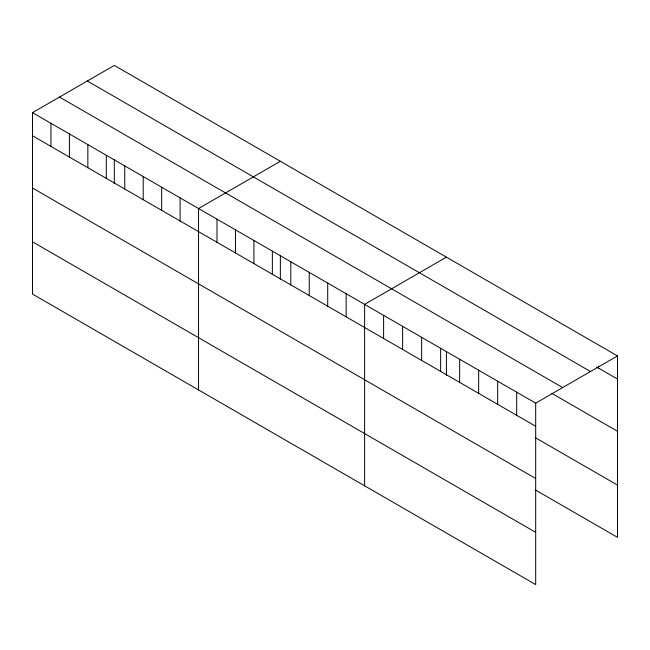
<?xml version="1.0" encoding="UTF-8"?>
<svg xmlns="http://www.w3.org/2000/svg" width="650" height="650" viewBox="0 0 650 650"><rect width="100%" height="100%" fill="white"/><g stroke="black" fill="none" stroke-linecap="round" stroke-linejoin="round"><path stroke-width="0.97" d="M32.5 112.645L535.689 403.162L535.689 584.586L32.5 294.068L32.5 112.645L114.311 65.414L617.5 355.932L617.5 537.355L535.413 489.962M280.361 161.281L198.551 208.512L198.551 389.943M446.412 257.156L364.609 304.387L364.609 485.81M535.689 403.162L617.5 355.932M596.765 367.079L617.5 379.048M87.311 80.998L590.501 371.516M59.499 97.061L562.689 387.579M551.834 393.372L617.5 431.291M32.5 135.761L535.689 426.278M535.413 437.718L617.5 485.111M32.5 188.004L535.689 478.522M32.5 241.824L535.689 532.342M598.488 366.064L598.488 368.071M516.685 392.186L516.685 415.301M497.673 381.209L497.673 404.332M478.668 370.24L478.668 393.356M459.656 359.263L459.656 382.379M446.412 351.455L446.412 375.375M440.643 348.286L440.643 371.402M421.639 337.309L421.639 360.425M402.626 326.332L402.626 349.456M383.614 315.364L383.614 338.479M346.158 293.735L346.158 316.851M327.706 283.083L327.706 306.199M309.254 272.431L309.254 295.547M290.802 261.779L290.802 284.895M280.361 255.58L280.361 279.5M272.358 251.127L272.358 274.243M253.906 240.476L253.906 263.591M235.454 229.824L235.454 252.939M217.002 219.172L217.002 242.287M180.107 197.86L180.107 220.984M161.655 187.208L161.655 210.332M143.203 176.556L143.203 199.68M124.751 165.904L124.751 189.028M114.311 159.713L114.311 183.633M106.299 155.252L106.299 178.376M87.847 144.601L87.847 167.716M69.404 133.949L69.404 157.064M50.952 123.297L50.952 146.412"/></g></svg>
